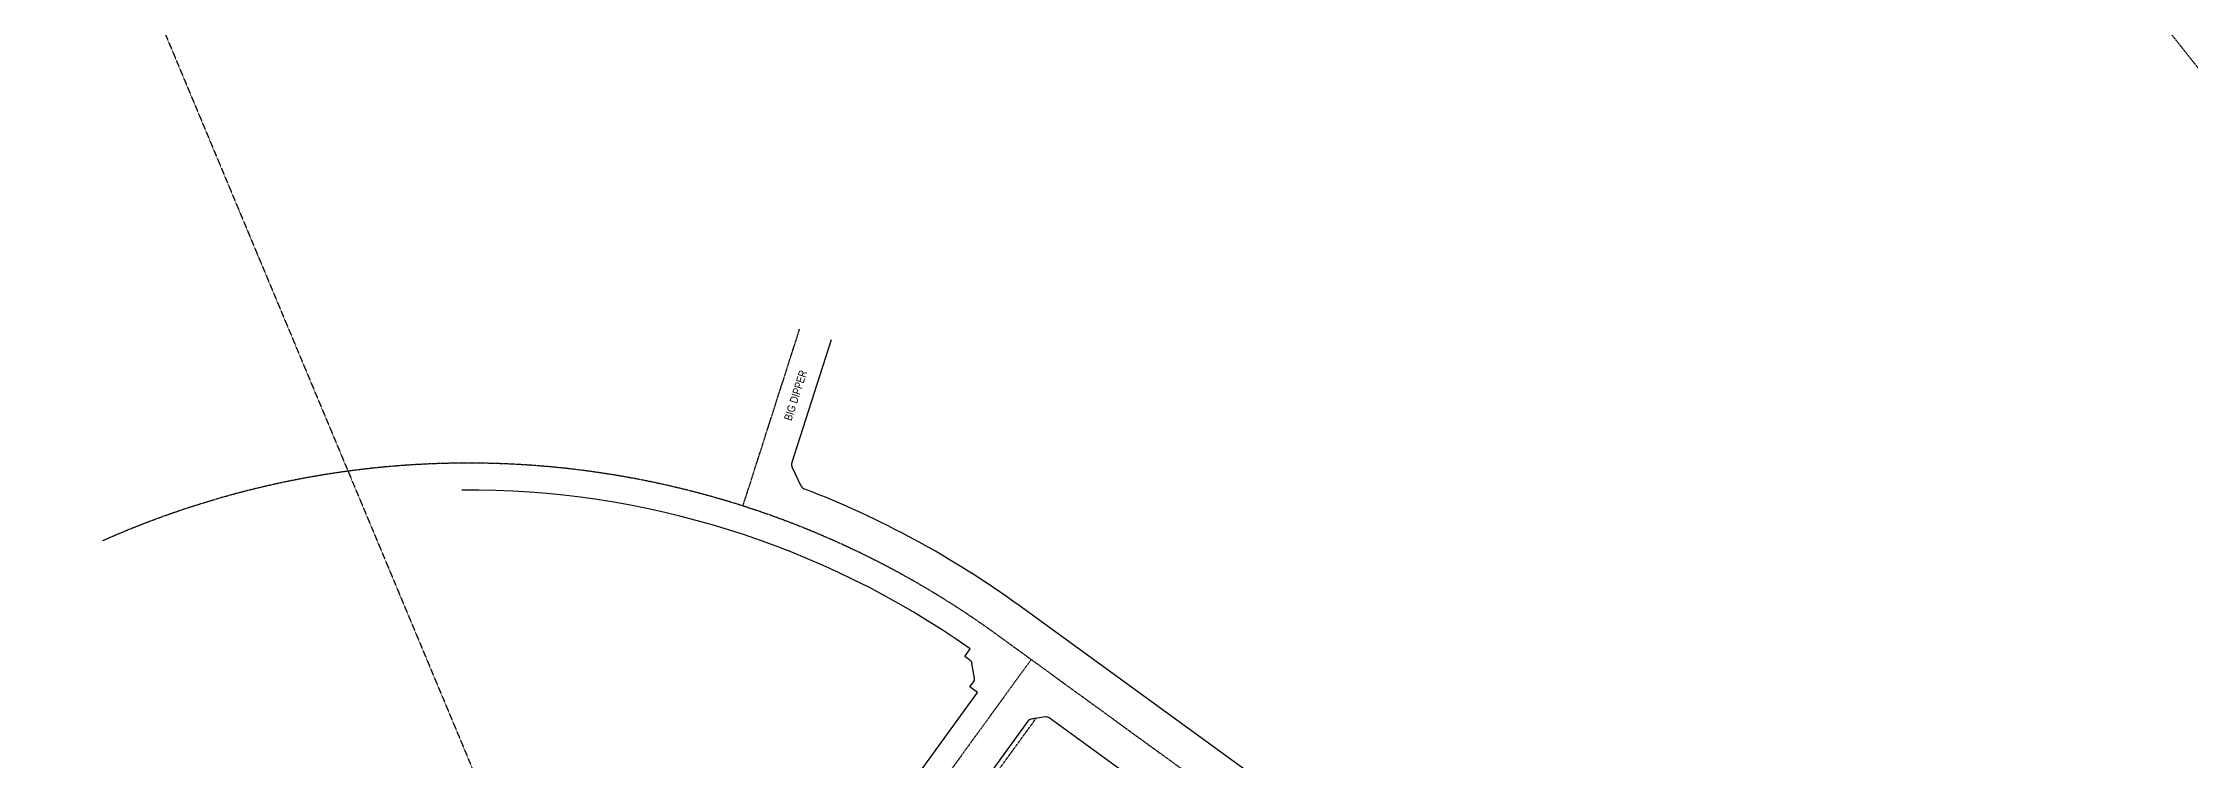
# Model space of a CAD drawing. Extents: x 6117139 to 6123208, y 2195262 to 2203370.
# Drawn here: x 6119389 to 6121536, y 2197216 to 2197933 of the extents above; entities that cross this region are included whole.
import ezdxf
from ezdxf.enums import TextEntityAlignment as Align

# ---------------------------------------------------------------- set-up
doc = ezdxf.new("R2010")
doc.units = 21
doc.header["$MEASUREMENT"] = 0
doc.linetypes.add('CENTER2', pattern=[1.125, 0.75, -0.125, 0.125, -0.125])
doc.linetypes.add('DASHED2', pattern=[0.375, 0.25, -0.125])
for name, color, linetype in [('V-ANNO', 7, 'Continuous'), ('V-LINE-CNTR', 1, 'CENTER2'), ('V-LINE-ESMT', 7, 'DASHED2'), ('V-LINE-PIQ', 2, 'Continuous'), ('V-LINE-RTWY', 1, 'Continuous'), ('V-LINE-TIE', 5, 'DASHED2')]:
    doc.layers.add(name, color=color, linetype=linetype)
doc.styles.add('ST', font='x-opta1d.shx', dxfattribs={"width": 0.85, "height": 31.496063})

msp = doc.modelspace()

# ---------------------------------------------------------------- linework, layer by layer
at = {"layer": 'V-LINE-CNTR'}
for p, q in [((6120089, 2197470.1), (6120145.6, 2197646.7)), ((6120583.5, 2197166.8), (6120343.6, 2197341.1)), ((6120377.1, 2197316.7), (6120268.2, 2197166.8))]:
    msp.add_line(p, q, dxfattribs=at)
for centre, radius, start, end in [((6121130, 2197794.4), 775, 264, 19), ((6119814.6, 2196613), 900, 54, 114)]:
    msp.add_arc(centre, radius, start, end, dxfattribs=at)
at = {"layer": 'V-LINE-ESMT'}
for p, q in [((6120373.8, 2197255.1), (6120310.3, 2197167.7)), ((6120314.3, 2197164.8), (6120382, 2197257.9)), ((6120382, 2197257.9), (6120377, 2197257.1))]:
    msp.add_line(p, q, dxfattribs=at)
msp.add_arc((6120377.8, 2197252.2), 5, 99, 144, dxfattribs=at)
at = {"layer": 'V-LINE-PIQ'}
for p, q in [((6120373.8, 2197255.1), (6120295.3, 2197147.1)), ((6120391.5, 2197259.4), (6120377, 2197257.1)), ((6120557.5, 2197140.6), (6120395.2, 2197258.5))]:
    msp.add_line(p, q, dxfattribs=at)
for centre, start, end in [((6120377.8, 2197252.2), 99, 144), ((6120392.3, 2197254.4), 54, 99)]:
    msp.add_arc(centre, 5, start, end, dxfattribs=at)
at = {"layer": 'V-LINE-RTWY'}
for p, q in [((6120137.8, 2197512.8), (6120177.5, 2197636.5)), ((6120147.3, 2197489.9), (6120138.1, 2197509.1)), ((6120609.5, 2197193.1), (6120365.1, 2197370.6)), ((6120310.8, 2197319.7), (6120316.3, 2197327.4)), ((6120320.4, 2197298.2), (6120318, 2197312.8)), ((6120248.8, 2197180.9), (6120323.6, 2197283.8)), ((6120315.9, 2197289.4), (6120319.5, 2197294.5)), ((6120323.6, 2197283.8), (6120315.9, 2197289.4)), ((6120373.8, 2197255.1), (6120295.3, 2197147.1)), ((6120391.5, 2197259.4), (6120377, 2197257.1)), ((6120557.5, 2197140.6), (6120395.2, 2197258.5))]:
    msp.add_line(p, q, dxfattribs=at)
for centre, radius, start, end in [((6121130, 2197794.4), 808.5, 264, 19), ((6121130, 2197794.4), 741.5, 264, 19), ((6120142.6, 2197511.2), 5, 162.25, 205.6044), ((6119814.6, 2196613), 873, 54.9257, 90.434), ((6120151.8, 2197492), 5, 205.6044, 249.0151), ((6119814.6, 2196613), 936.5, 54, 69.0151), ((6119814.6, 2196613), 863.5, 54.5097, 54.9257), ((6120313.1, 2197312), 5, 9.4629, 54.5097), ((6120315.5, 2197297.4), 5, 324, 9.4629), ((6120377.8, 2197252.2), 5, 99, 144), ((6120392.3, 2197254.4), 5, 54, 99)]:
    msp.add_arc(centre, radius, start, end, dxfattribs=at)
at = {"layer": 'V-LINE-TIE'}
for p, q in [((6122029.9, 2197294.2), (6117267.9, 2203305.3)), ((6117267.9, 2203305.3), (6119964.6, 2196858.5))]:
    msp.add_line(p, q, dxfattribs=at)

# ---------------------------------------------------------------- texts
at = {"layer": 'V-ANNO', "style": 'ST', "width": 0.85}
msp.add_text('BIG DIPPER', height=8, rotation=72.25, dxfattribs=at).set_placement((6120141.6, 2197580.7), align=Align.MIDDLE_CENTER)

doc.saveas('drawing.dxf')
